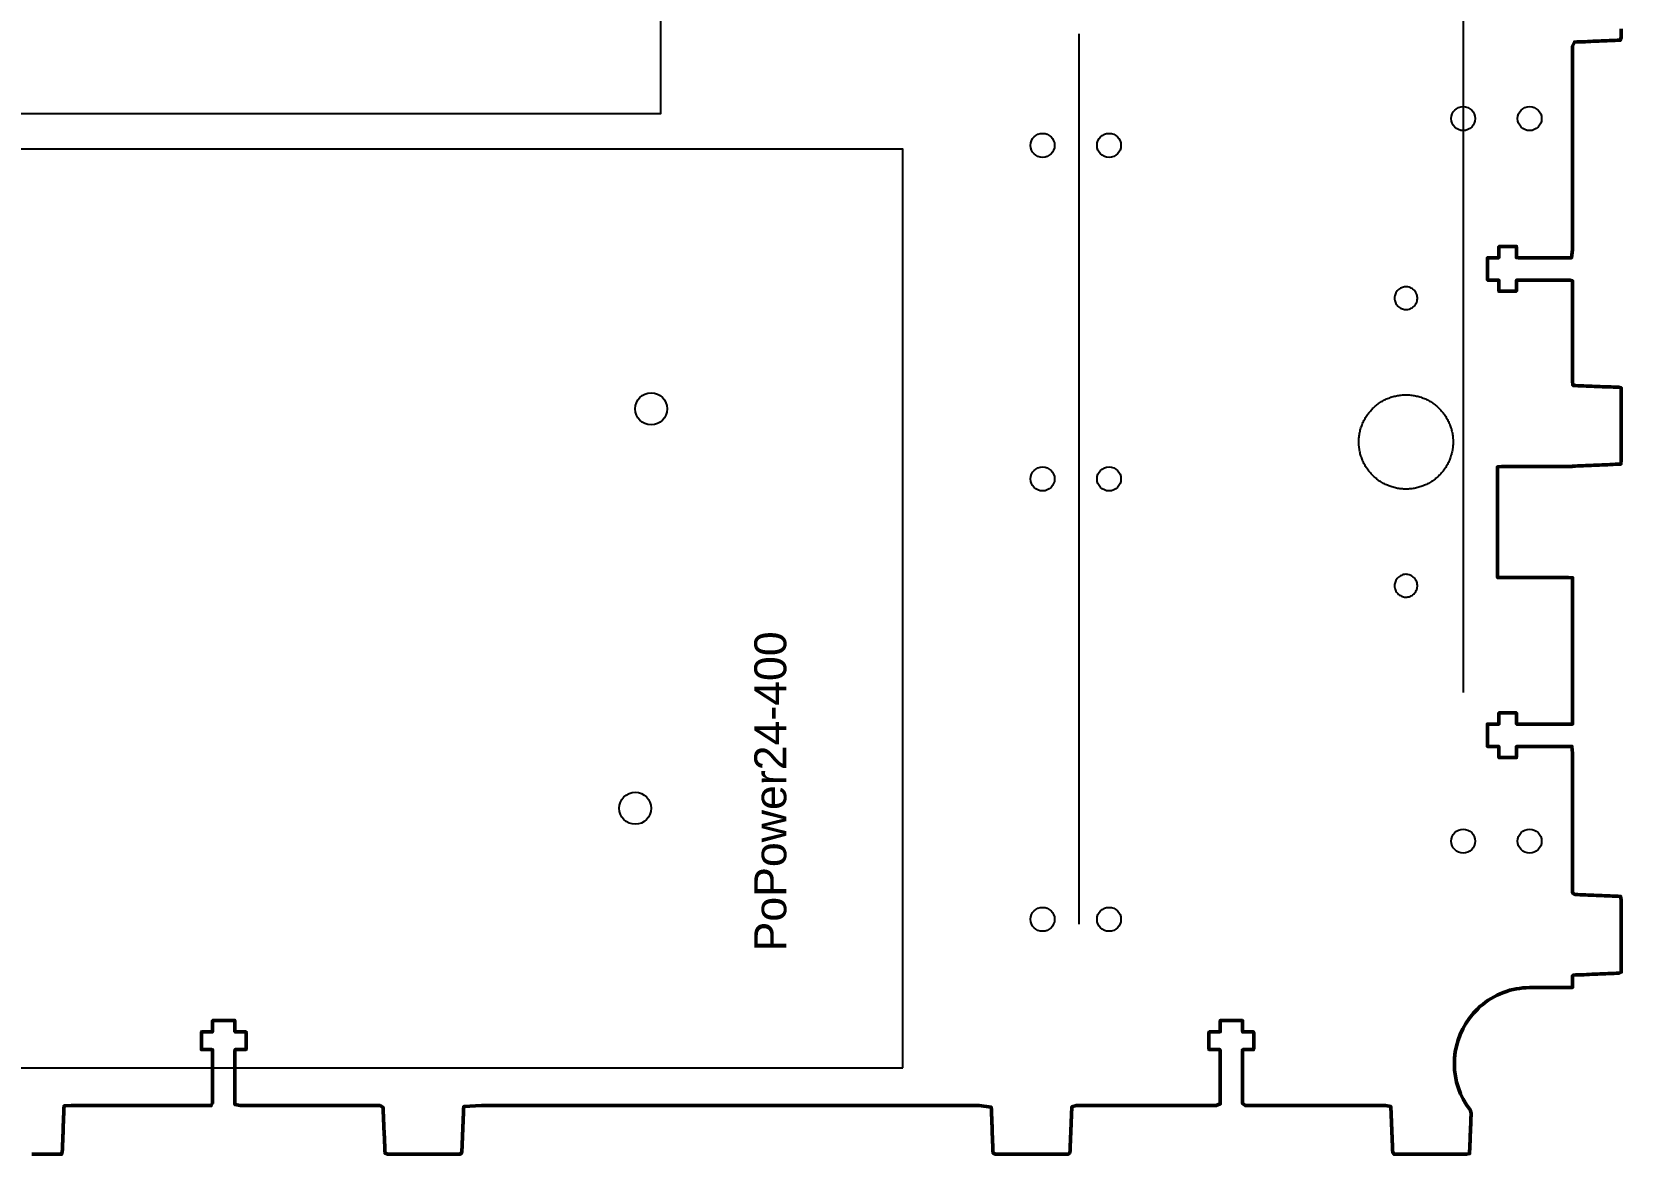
# Model space of a CAD drawing. Header units: millimetres. Extents: x 0 to 713, y 0 to 349.
# Drawn here: x 514.5 to 713.3, y 9.6 to 150.1 of the extents above; entities that cross this region are included whole.
import ezdxf

# ---------------------------------------------------------------- set-up
doc = ezdxf.new("R2010")
doc.units = ezdxf.units.MM
doc.layers.add('graviranje', color=3, linetype='Continuous', lineweight=25)
doc.layers.add('izrez', color=7, linetype='Continuous', lineweight=50)
doc.layers.add('HOLES', color=160, linetype='Continuous')
doc.styles.get("Standard").update_dxf_attribs({"font": 'arial.ttf'})

msp = doc.modelspace()

# ---------------------------------------------------------------- linework, layer by layer
at = {"layer": 'graviranje'}
for p, q in [((693.56, 214.53), (693.56, 67.35)), ((645.46, 149.81), (645.46, 38.37))]:
    msp.add_line(p, q, dxfattribs=at)
for points in [[(433.13, 139.8), (433.13, 237.8), (593.13, 237.8), (593.13, 139.8)], [(623.46, 20.36), (623.46, 135.36), (406.46, 135.36), (406.46, 20.36)]]:
    msp.add_lwpolyline(points, close=True, dxfattribs=at)
at = {"layer": 'HOLES'}
for points in [[(684.98, 116.58), (685, 116.44), (685.04, 116.3), (685.08, 116.17), (685.14, 116.05), (685.21, 115.94), (685.29, 115.83), (685.38, 115.73), (685.48, 115.63), (685.58, 115.55), (685.7, 115.48), (685.82, 115.42), (685.95, 115.37), (686.08, 115.33), (686.22, 115.31), (686.36, 115.3), (686.51, 115.3), (686.65, 115.32), (686.78, 115.35), (686.91, 115.39), (687.04, 115.45), (687.16, 115.51), (687.27, 115.59), (687.37, 115.68), (687.46, 115.77), (687.55, 115.88), (687.62, 115.99), (687.69, 116.11), (687.74, 116.24), (687.78, 116.37), (687.81, 116.51), (687.82, 116.65), (687.82, 116.79), (687.81, 116.93), (687.78, 117.07), (687.74, 117.2), (687.69, 117.33), (687.62, 117.45), (687.55, 117.56), (687.46, 117.67), (687.37, 117.76), (687.27, 117.85), (687.16, 117.93), (687.04, 117.99), (686.91, 118.05), (686.78, 118.09), (686.65, 118.12), (686.51, 118.14), (686.36, 118.15), (686.22, 118.13), (686.08, 118.11), (685.95, 118.07), (685.82, 118.02), (685.7, 117.96), (685.58, 117.89), (685.48, 117.81), (685.38, 117.72), (685.29, 117.62), (685.21, 117.51), (685.14, 117.39), (685.08, 117.27), (685.04, 117.14), (685, 117), (684.98, 116.86), (684.97, 116.72)], [(680.5, 98.72), (680.5, 98.72), (680.5, 98.87), (680.51, 99.02), (680.52, 99.18), (680.53, 99.32), (680.55, 99.47), (680.57, 99.62), (680.59, 99.77), (680.62, 99.91), (680.65, 100.05), (680.68, 100.2), (680.72, 100.34), (680.76, 100.48), (680.81, 100.61), (680.86, 100.75), (680.91, 100.88), (680.96, 101.02), (681.02, 101.15), (681.08, 101.28), (681.14, 101.41), (681.21, 101.53), (681.28, 101.66), (681.35, 101.78), (681.43, 101.9), (681.51, 102.02), (681.59, 102.14), (681.67, 102.25), (681.76, 102.36), (681.85, 102.47), (681.94, 102.58), (682.03, 102.69), (682.13, 102.79), (682.23, 102.89), (682.33, 102.99), (682.43, 103.09), (682.54, 103.18), (682.65, 103.27), (682.76, 103.36), (682.87, 103.45), (682.98, 103.53), (683.1, 103.61), (683.22, 103.69), (683.34, 103.77), (683.46, 103.84), (683.59, 103.91), (683.71, 103.98), (683.84, 104.04), (683.97, 104.1), (684.1, 104.16), (684.24, 104.21), (684.37, 104.26), (684.51, 104.31), (684.64, 104.36), (684.78, 104.4), (684.92, 104.44), (685.07, 104.47), (685.21, 104.5), (685.35, 104.53), (685.5, 104.55), (685.65, 104.57), (685.8, 104.59), (685.95, 104.6), (686.1, 104.61), (686.25, 104.62), (686.4, 104.62), (686.55, 104.62), (686.7, 104.61), (686.85, 104.6), (687, 104.59), (687.15, 104.57), (687.3, 104.55), (687.44, 104.53), (687.59, 104.5), (687.73, 104.47), (687.87, 104.44), (688.01, 104.4), (688.15, 104.36), (688.29, 104.31), (688.43, 104.26), (688.56, 104.21), (688.7, 104.16), (688.83, 104.1), (688.96, 104.04), (689.08, 103.98), (689.21, 103.91), (689.34, 103.84), (689.46, 103.77), (689.58, 103.69), (689.7, 103.61), (689.81, 103.53), (689.93, 103.45), (690.04, 103.36), (690.15, 103.27), (690.26, 103.18), (690.37, 103.09), (690.47, 102.99), (690.57, 102.89), (690.67, 102.79), (690.77, 102.69), (690.86, 102.58), (690.95, 102.47), (691.04, 102.36), (691.13, 102.25), (691.21, 102.14), (691.29, 102.02), (691.37, 101.9), (691.44, 101.78), (691.52, 101.66), (691.59, 101.53), (691.65, 101.41), (691.72, 101.28), (691.78, 101.15), (691.84, 101.02), (691.89, 100.88), (691.94, 100.75), (691.99, 100.61), (692.03, 100.48), (692.08, 100.34), (692.11, 100.2), (692.15, 100.05), (692.18, 99.91), (692.21, 99.77), (692.23, 99.62), (692.25, 99.47), (692.27, 99.32), (692.28, 99.18), (692.29, 99.02), (692.3, 98.87), (692.3, 98.72), (692.3, 98.57), (692.29, 98.42), (692.28, 98.27), (692.27, 98.12), (692.25, 97.97), (692.23, 97.82), (692.21, 97.68), (692.18, 97.53), (692.15, 97.39), (692.11, 97.25), (692.08, 97.11), (692.03, 96.97), (691.99, 96.83), (691.94, 96.69), (691.89, 96.56), (691.84, 96.42), (691.78, 96.29), (691.72, 96.16), (691.65, 96.04), (691.59, 95.91), (691.52, 95.78), (691.44, 95.66), (691.37, 95.54), (691.29, 95.42), (691.21, 95.31), (691.13, 95.19), (691.04, 95.08), (690.95, 94.97), (690.86, 94.86), (690.77, 94.75), (690.67, 94.65), (690.57, 94.55), (690.47, 94.45), (690.37, 94.35), (690.26, 94.26), (690.15, 94.17), (690.04, 94.08), (689.93, 93.99), (689.81, 93.91), (689.7, 93.83), (689.58, 93.75), (689.46, 93.68), (689.34, 93.6), (689.21, 93.53), (689.08, 93.47), (688.96, 93.4), (688.83, 93.34), (688.7, 93.29), (688.56, 93.23), (688.43, 93.18), (688.29, 93.13), (688.15, 93.09), (688.01, 93.05), (687.87, 93.01), (687.73, 92.97), (687.59, 92.94), (687.44, 92.91), (687.3, 92.89), (687.15, 92.87), (687, 92.85), (686.85, 92.84), (686.7, 92.83), (686.55, 92.82), (686.4, 92.82), (686.25, 92.82), (686.1, 92.83), (685.95, 92.84), (685.8, 92.85), (685.65, 92.87), (685.5, 92.89), (685.35, 92.91), (685.21, 92.94), (685.07, 92.97), (684.92, 93.01), (684.78, 93.05), (684.64, 93.09), (684.51, 93.13), (684.37, 93.18), (684.24, 93.23), (684.1, 93.29), (683.97, 93.34), (683.84, 93.4), (683.71, 93.47), (683.59, 93.53), (683.46, 93.6), (683.34, 93.68), (683.22, 93.75), (683.1, 93.83), (682.98, 93.91), (682.87, 93.99), (682.76, 94.08), (682.65, 94.17), (682.54, 94.26), (682.43, 94.35), (682.33, 94.45), (682.23, 94.55), (682.13, 94.65), (682.03, 94.75), (681.94, 94.86), (681.85, 94.97), (681.76, 95.08), (681.67, 95.19), (681.59, 95.31), (681.51, 95.42), (681.43, 95.54), (681.35, 95.66), (681.28, 95.78), (681.21, 95.91), (681.14, 96.04), (681.08, 96.16), (681.02, 96.29), (680.96, 96.42), (680.91, 96.56), (680.86, 96.69), (680.81, 96.83), (680.76, 96.97), (680.72, 97.11), (680.68, 97.25), (680.65, 97.39), (680.62, 97.53), (680.59, 97.68), (680.57, 97.82), (680.55, 97.97), (680.53, 98.12), (680.52, 98.27), (680.51, 98.42), (680.5, 98.57)], [(684.98, 80.58), (685, 80.44), (685.04, 80.3), (685.08, 80.17), (685.14, 80.05), (685.21, 79.93), (685.29, 79.83), (685.38, 79.73), (685.48, 79.63), (685.58, 79.55), (685.7, 79.48), (685.82, 79.42), (685.95, 79.37), (686.08, 79.33), (686.22, 79.31), (686.36, 79.3), (686.51, 79.3), (686.65, 79.32), (686.78, 79.35), (686.91, 79.39), (687.04, 79.45), (687.16, 79.51), (687.27, 79.59), (687.37, 79.68), (687.46, 79.77), (687.55, 79.88), (687.62, 79.99), (687.69, 80.11), (687.74, 80.24), (687.78, 80.37), (687.81, 80.51), (687.82, 80.65), (687.82, 80.79), (687.81, 80.93), (687.78, 81.07), (687.74, 81.2), (687.69, 81.33), (687.62, 81.45), (687.55, 81.56), (687.46, 81.67), (687.37, 81.76), (687.27, 81.85), (687.16, 81.93), (687.04, 81.99), (686.91, 82.05), (686.78, 82.09), (686.65, 82.12), (686.51, 82.14), (686.36, 82.15), (686.22, 82.13), (686.08, 82.11), (685.95, 82.07), (685.82, 82.02), (685.7, 81.96), (685.58, 81.89), (685.48, 81.81), (685.38, 81.72), (685.29, 81.62), (685.21, 81.51), (685.14, 81.39), (685.08, 81.27), (685.04, 81.14), (685, 81), (684.98, 80.86), (684.97, 80.72)]]:
    msp.add_lwpolyline(points, close=True, dxfattribs=at)
for centre, radius in [((693.56, 139.2), 1.5), ((701.87, 139.2), 1.5), ((640.93, 135.85), 1.5), ((649.24, 135.85), 1.5), ((591.96, 102.86), 2), ((640.93, 94.09), 1.5), ((649.24, 94.09), 1.5), ((589.96, 52.86), 2), ((693.56, 48.75), 1.5), ((701.87, 48.75), 1.5), ((640.93, 38.96), 1.5), ((649.24, 38.96), 1.5)]:
    msp.add_circle(centre, radius, dxfattribs=at)
at = {"layer": 'izrez'}
msp.add_lwpolyline([(514.45, 9.55), (514.98, 9.55), (515.51, 9.55), (516.05, 9.55), (516.58, 9.55), (517.11, 9.55), (517.65, 9.55), (518.18, 9.55), (518.26, 9.85), (518.28, 10.18), (518.29, 10.52), (518.3, 10.86), (518.32, 11.2), (518.33, 11.54), (518.34, 11.87), (518.36, 12.21), (518.37, 12.55), (518.39, 12.89), (518.4, 13.23), (518.41, 13.56), (518.43, 13.9), (518.44, 14.24), (518.46, 14.58), (518.47, 14.92), (518.48, 15.25), (518.5, 15.59), (519.38, 15.64), (520.41, 15.64), (521.44, 15.64), (522.47, 15.64), (523.5, 15.64), (524.53, 15.64), (525.56, 15.64), (526.59, 15.64), (527.62, 15.64), (528.65, 15.64), (529.69, 15.64), (530.72, 15.64), (531.75, 15.64), (532.78, 15.64), (533.81, 15.64), (534.84, 15.64), (535.87, 15.64), (536.9, 15.64), (537.07, 15.97), (537.07, 16.36), (537.07, 16.75), (537.07, 17.14), (537.07, 17.53), (537.07, 17.92), (537.07, 18.31), (537.07, 18.7), (537.07, 19.08), (537.07, 19.47), (537.07, 19.86), (537.07, 20.25), (537.07, 20.64), (537.07, 21.03), (537.07, 21.42), (537.07, 21.81), (537.07, 22.2), (537.07, 22.59), (537, 22.66), (536.93, 22.66), (536.85, 22.66), (536.77, 22.66), (536.69, 22.66), (536.62, 22.66), (536.54, 22.66), (536.46, 22.66), (536.38, 22.66), (536.31, 22.66), (536.23, 22.66), (536.15, 22.66), (536.07, 22.66), (535.99, 22.66), (535.92, 22.66), (535.84, 22.66), (535.76, 22.66), (535.68, 22.66), (535.67, 22.76), (535.67, 22.88), (535.67, 23), (535.67, 23.12), (535.67, 23.25), (535.67, 23.37), (535.67, 23.49), (535.67, 23.61), (535.67, 23.74), (535.67, 23.86), (535.67, 23.98), (535.67, 24.1), (535.67, 24.22), (535.67, 24.35), (535.67, 24.47), (535.67, 24.59), (535.67, 24.71), (535.67, 24.83), (535.73, 24.86), (535.81, 24.86), (535.89, 24.86), (535.96, 24.86), (536.04, 24.86), (536.12, 24.86), (536.2, 24.86), (536.27, 24.86), (536.35, 24.86), (536.43, 24.86), (536.51, 24.86), (536.58, 24.86), (536.66, 24.86), (536.74, 24.86), (536.82, 24.86), (536.9, 24.86), (536.97, 24.86), (537.05, 24.86), (537.07, 24.92), (537.07, 25), (537.07, 25.08), (537.07, 25.16), (537.07, 25.24), (537.07, 25.32), (537.07, 25.4), (537.07, 25.48), (537.07, 25.56), (537.07, 25.64), (537.07, 25.72), (537.07, 25.8), (537.07, 25.88), (537.07, 25.96), (537.07, 26.04), (537.07, 26.12), (537.07, 26.2), (537.07, 26.28), (537.19, 26.3), (537.34, 26.3), (537.5, 26.3), (537.65, 26.3), (537.81, 26.3), (537.96, 26.3), (538.12, 26.3), (538.27, 26.3), (538.43, 26.3), (538.59, 26.3), (538.74, 26.3), (538.9, 26.3), (539.05, 26.3), (539.21, 26.3), (539.36, 26.3), (539.52, 26.3), (539.67, 26.3), (539.83, 26.3), (539.87, 26.24), (539.87, 26.16), (539.87, 26.08), (539.87, 26), (539.87, 25.92), (539.87, 25.84), (539.87, 25.76), (539.87, 25.68), (539.87, 25.6), (539.87, 25.52), (539.87, 25.44), (539.87, 25.36), (539.87, 25.28), (539.87, 25.2), (539.87, 25.12), (539.87, 25.04), (539.87, 24.96), (539.87, 24.88), (539.93, 24.86), (540, 24.86), (540.08, 24.86), (540.16, 24.86), (540.24, 24.86), (540.31, 24.86), (540.39, 24.86), (540.47, 24.86), (540.55, 24.86), (540.63, 24.86), (540.7, 24.86), (540.78, 24.86), (540.86, 24.86), (540.94, 24.86), (541.01, 24.86), (541.09, 24.86), (541.17, 24.86), (541.25, 24.86), (541.27, 24.77), (541.27, 24.65), (541.27, 24.53), (541.27, 24.41), (541.27, 24.28), (541.27, 24.16), (541.27, 24.04), (541.27, 23.92), (541.27, 23.8), (541.27, 23.67), (541.27, 23.55), (541.27, 23.43), (541.27, 23.31), (541.27, 23.19), (541.27, 23.06), (541.27, 22.94), (541.27, 22.82), (541.27, 22.7), (541.22, 22.66), (541.14, 22.66), (541.06, 22.66), (540.98, 22.66), (540.9, 22.66), (540.83, 22.66), (540.75, 22.66), (540.67, 22.66), (540.59, 22.66), (540.52, 22.66), (540.44, 22.66), (540.36, 22.66), (540.28, 22.66), (540.2, 22.66), (540.13, 22.66), (540.05, 22.66), (539.97, 22.66), (539.89, 22.66), (539.87, 22.39), (539.87, 22.01), (539.87, 21.62), (539.87, 21.23), (539.87, 20.84), (539.87, 20.45), (539.87, 20.06), (539.87, 19.67), (539.87, 19.28), (539.87, 18.89), (539.87, 18.5), (539.87, 18.11), (539.87, 17.72), (539.87, 17.33), (539.87, 16.94), (539.87, 16.55), (539.87, 16.16), (539.87, 15.77), (540.55, 15.64), (541.58, 15.64), (542.61, 15.64), (543.64, 15.64), (544.67, 15.64), (545.7, 15.64), (546.73, 15.64), (547.76, 15.64), (548.78, 15.64), (549.81, 15.64), (550.84, 15.64), (551.87, 15.64), (552.9, 15.64), (553.93, 15.64), (554.96, 15.64), (555.99, 15.64), (557.01, 15.64), (558.04, 15.64), (558.41, 15.42), (558.43, 15.08), (558.44, 14.75), (558.45, 14.41), (558.47, 14.07), (558.48, 13.73), (558.5, 13.39), (558.51, 13.06), (558.52, 12.72), (558.54, 12.38), (558.55, 12.04), (558.57, 11.7), (558.58, 11.37), (558.59, 11.03), (558.61, 10.69), (558.62, 10.35), (558.63, 10.01), (558.65, 9.68), (558.99, 9.55), (559.52, 9.55), (560.06, 9.55), (560.59, 9.55), (561.12, 9.55), (561.66, 9.55), (562.19, 9.55), (562.72, 9.55), (563.25, 9.55), (563.79, 9.55), (564.32, 9.55), (564.85, 9.55), (565.39, 9.55), (565.92, 9.55), (566.45, 9.55), (566.98, 9.55), (567.52, 9.55), (568.05, 9.55), (568.26, 9.76), (568.27, 10.1), (568.29, 10.44), (568.3, 10.78), (568.32, 11.11), (568.33, 11.45), (568.34, 11.79), (568.36, 12.13), (568.37, 12.47), (568.39, 12.8), (568.4, 13.14), (568.41, 13.48), (568.43, 13.82), (568.44, 14.16), (568.46, 14.49), (568.47, 14.83), (568.48, 15.17), (568.5, 15.51), (570.71, 15.64), (574.37, 15.64), (578.04, 15.64), (581.7, 15.64), (585.36, 15.64), (589.03, 15.64), (592.69, 15.64), (596.35, 15.64), (600.02, 15.64), (603.68, 15.64), (607.34, 15.64), (611, 15.64), (614.67, 15.64), (618.33, 15.64), (621.99, 15.64), (625.66, 15.64), (629.32, 15.64), (632.98, 15.64), (634.5, 15.44), (634.52, 15.11), (634.53, 14.77), (634.54, 14.43), (634.56, 14.09), (634.57, 13.75), (634.58, 13.42), (634.6, 13.08), (634.61, 12.74), (634.63, 12.4), (634.64, 12.06), (634.65, 11.73), (634.67, 11.39), (634.68, 11.05), (634.7, 10.71), (634.71, 10.37), (634.72, 10.03), (634.74, 9.7), (635.05, 9.55), (635.58, 9.55), (636.11, 9.55), (636.65, 9.55), (637.18, 9.55), (637.71, 9.55), (638.25, 9.55), (638.78, 9.55), (639.31, 9.55), (639.84, 9.55), (640.38, 9.55), (640.91, 9.55), (641.44, 9.55), (641.98, 9.55), (642.51, 9.55), (643.04, 9.55), (643.57, 9.55), (644.11, 9.55), (644.35, 9.74), (644.37, 10.08), (644.38, 10.42), (644.39, 10.75), (644.41, 11.09), (644.42, 11.43), (644.43, 11.77), (644.45, 12.11), (644.46, 12.44), (644.48, 12.78), (644.49, 13.12), (644.5, 13.46), (644.52, 13.8), (644.53, 14.14), (644.55, 14.47), (644.56, 14.81), (644.57, 15.15), (644.59, 15.49), (645.15, 15.64), (646.18, 15.64), (647.21, 15.64), (648.24, 15.64), (649.27, 15.64), (650.3, 15.64), (651.33, 15.64), (652.36, 15.64), (653.39, 15.64), (654.42, 15.64), (655.45, 15.64), (656.48, 15.64), (657.51, 15.64), (658.54, 15.64), (659.57, 15.64), (660.6, 15.64), (661.63, 15.64), (662.66, 15.64), (663.15, 15.85), (663.15, 16.24), (663.15, 16.63), (663.15, 17.02), (663.15, 17.41), (663.15, 17.79), (663.15, 18.18), (663.15, 18.57), (663.15, 18.96), (663.15, 19.35), (663.15, 19.74), (663.15, 20.13), (663.15, 20.52), (663.15, 20.91), (663.15, 21.3), (663.15, 21.69), (663.15, 22.08), (663.15, 22.47), (663.11, 22.66), (663.03, 22.66), (662.95, 22.66), (662.87, 22.66), (662.79, 22.66), (662.72, 22.66), (662.64, 22.66), (662.56, 22.66), (662.48, 22.66), (662.41, 22.66), (662.33, 22.66), (662.25, 22.66), (662.17, 22.66), (662.1, 22.66), (662.02, 22.66), (661.94, 22.66), (661.86, 22.66), (661.79, 22.66), (661.75, 22.72), (661.75, 22.84), (661.75, 22.96), (661.75, 23.09), (661.75, 23.21), (661.75, 23.33), (661.75, 23.45), (661.75, 23.58), (661.75, 23.7), (661.75, 23.82), (661.75, 23.94), (661.75, 24.06), (661.75, 24.19), (661.75, 24.31), (661.75, 24.43), (661.75, 24.55), (661.75, 24.67), (661.75, 24.8), (661.78, 24.86), (661.86, 24.86), (661.94, 24.86), (662.02, 24.86), (662.09, 24.86), (662.17, 24.86), (662.25, 24.86), (662.33, 24.86), (662.4, 24.86), (662.48, 24.86), (662.56, 24.86), (662.64, 24.86), (662.72, 24.86), (662.79, 24.86), (662.87, 24.86), (662.95, 24.86), (663.03, 24.86), (663.1, 24.86), (663.15, 24.9), (663.15, 24.98), (663.15, 25.06), (663.15, 25.14), (663.15, 25.22), (663.15, 25.3), (663.15, 25.38), (663.15, 25.46), (663.15, 25.54), (663.15, 25.62), (663.15, 25.7), (663.15, 25.78), (663.15, 25.86), (663.15, 25.94), (663.15, 26.02), (663.15, 26.1), (663.15, 26.18), (663.15, 26.26), (663.21, 26.3), (663.37, 26.3), (663.53, 26.3), (663.68, 26.3), (663.84, 26.3), (663.99, 26.3), (664.15, 26.3), (664.3, 26.3), (664.46, 26.3), (664.61, 26.3), (664.77, 26.3), (664.92, 26.3), (665.08, 26.3), (665.24, 26.3), (665.39, 26.3), (665.55, 26.3), (665.7, 26.3), (665.86, 26.3), (665.95, 26.27), (665.95, 26.19), (665.95, 26.11), (665.95, 26.03), (665.95, 25.95), (665.95, 25.87), (665.95, 25.79), (665.95, 25.71), (665.95, 25.63), (665.95, 25.55), (665.95, 25.47), (665.95, 25.39), (665.95, 25.31), (665.95, 25.23), (665.95, 25.15), (665.95, 25.07), (665.95, 24.99), (665.95, 24.91), (665.98, 24.86), (666.06, 24.86), (666.13, 24.86), (666.21, 24.86), (666.29, 24.86), (666.37, 24.86), (666.44, 24.86), (666.52, 24.86), (666.6, 24.86), (666.68, 24.86), (666.76, 24.86), (666.83, 24.86), (666.91, 24.86), (666.99, 24.86), (667.07, 24.86), (667.14, 24.86), (667.22, 24.86), (667.3, 24.86), (667.35, 24.81), (667.35, 24.69), (667.35, 24.57), (667.35, 24.44), (667.35, 24.32), (667.35, 24.2), (667.35, 24.08), (667.35, 23.96), (667.35, 23.83), (667.35, 23.71), (667.35, 23.59), (667.35, 23.47), (667.35, 23.35), (667.35, 23.22), (667.35, 23.1), (667.35, 22.98), (667.35, 22.86), (667.35, 22.74), (667.32, 22.66), (667.24, 22.66), (667.16, 22.66), (667.08, 22.66), (667.01, 22.66), (666.93, 22.66), (666.85, 22.66), (666.77, 22.66), (666.69, 22.66), (666.62, 22.66), (666.54, 22.66), (666.46, 22.66), (666.38, 22.66), (666.31, 22.66), (666.23, 22.66), (666.15, 22.66), (666.07, 22.66), (665.99, 22.66), (665.95, 22.52), (665.95, 22.13), (665.95, 21.74), (665.95, 21.35), (665.95, 20.96), (665.95, 20.57), (665.95, 20.18), (665.95, 19.79), (665.95, 19.4), (665.95, 19.01), (665.95, 18.62), (665.95, 18.23), (665.95, 17.84), (665.95, 17.45), (665.95, 17.06), (665.95, 16.67), (665.95, 16.28), (665.95, 15.89), (666.31, 15.64), (667.34, 15.64), (668.37, 15.64), (669.4, 15.64), (670.43, 15.64), (671.46, 15.64), (672.49, 15.64), (673.52, 15.64), (674.55, 15.64), (675.58, 15.64), (676.61, 15.64), (677.64, 15.64), (678.67, 15.64), (679.7, 15.64), (680.73, 15.64), (681.76, 15.64), (682.79, 15.64), (683.82, 15.64), (684.5, 15.53), (684.52, 15.19), (684.53, 14.85), (684.54, 14.51), (684.56, 14.18), (684.57, 13.84), (684.59, 13.5), (684.6, 13.16), (684.61, 12.82), (684.63, 12.49), (684.64, 12.15), (684.66, 11.81), (684.67, 11.47), (684.68, 11.13), (684.7, 10.8), (684.71, 10.46), (684.72, 10.12), (684.74, 9.78), (684.92, 9.55), (685.45, 9.55), (685.99, 9.55), (686.52, 9.55), (687.05, 9.55), (687.58, 9.55), (688.12, 9.55), (688.65, 9.55), (689.18, 9.55), (689.72, 9.55), (690.25, 9.55), (690.78, 9.55), (691.31, 9.55), (691.85, 9.55), (692.38, 9.55), (692.91, 9.55), (693.45, 9.55), (693.98, 9.55), (694.35, 9.64), (694.36, 9.94), (694.38, 10.24), (694.39, 10.54), (694.4, 10.84), (694.41, 11.13), (694.42, 11.43), (694.44, 11.73), (694.45, 12.03), (694.46, 12.33), (694.47, 12.62), (694.49, 12.92), (694.5, 13.22), (694.51, 13.52), (694.52, 13.82), (694.53, 14.11), (694.55, 14.41), (694.56, 14.71), (694.42, 15.1), (693.97, 15.75), (693.57, 16.43), (693.23, 17.12), (692.96, 17.84), (692.74, 18.58), (692.59, 19.32), (692.49, 20.08), (692.46, 20.83), (692.48, 21.59), (692.56, 22.35), (692.71, 23.1), (692.91, 23.83), (693.18, 24.55), (693.5, 25.26), (693.89, 25.93), (694.34, 26.59), (694.84, 27.21), (695.33, 27.72), (695.66, 28.03), (696, 28.31), (696.34, 28.58), (696.7, 28.83), (697.06, 29.06), (697.44, 29.27), (697.82, 29.47), (698.2, 29.65), (698.59, 29.8), (698.99, 29.94), (699.39, 30.07), (699.8, 30.17), (700.21, 30.26), (700.62, 30.32), (701.04, 30.37), (701.45, 30.4), (701.87, 30.42), (702.25, 30.42), (702.53, 30.42), (702.81, 30.42), (703.09, 30.42), (703.37, 30.42), (703.65, 30.42), (703.94, 30.42), (704.22, 30.42), (704.5, 30.42), (704.78, 30.42), (705.06, 30.42), (705.34, 30.42), (705.62, 30.42), (705.9, 30.42), (706.18, 30.42), (706.46, 30.42), (706.75, 30.42), (707.03, 30.42), (707.24, 30.44), (707.24, 30.52), (707.24, 30.61), (707.24, 30.7), (707.24, 30.78), (707.24, 30.87), (707.24, 30.96), (707.24, 31.04), (707.24, 31.13), (707.24, 31.22), (707.24, 31.3), (707.24, 31.39), (707.24, 31.48), (707.24, 31.56), (707.24, 31.65), (707.24, 31.74), (707.24, 31.82), (707.24, 31.91), (707.32, 31.98), (707.65, 31.99), (707.99, 32.01), (708.33, 32.02), (708.67, 32.03), (709.01, 32.05), (709.34, 32.06), (709.68, 32.08), (710.02, 32.09), (710.36, 32.1), (710.7, 32.12), (711.03, 32.13), (711.37, 32.15), (711.71, 32.16), (712.05, 32.17), (712.39, 32.19), (712.73, 32.2), (713.06, 32.22), (713.33, 32.34), (713.33, 32.87), (713.33, 33.41), (713.33, 33.94), (713.33, 34.47), (713.33, 35), (713.33, 35.54), (713.33, 36.07), (713.33, 36.6), (713.33, 37.14), (713.33, 37.67), (713.33, 38.2), (713.33, 38.73), (713.33, 39.27), (713.33, 39.8), (713.33, 40.33), (713.33, 40.87), (713.33, 41.4), (713.26, 41.83), (712.92, 41.84), (712.59, 41.86), (712.25, 41.87), (711.91, 41.88), (711.57, 41.9), (711.23, 41.91), (710.9, 41.93), (710.56, 41.94), (710.22, 41.95), (709.88, 41.97), (709.54, 41.98), (709.21, 42), (708.87, 42.01), (708.53, 42.02), (708.19, 42.04), (707.85, 42.05), (707.51, 42.07), (707.24, 42.26), (707.24, 43.29), (707.24, 44.32), (707.24, 45.35), (707.24, 46.38), (707.24, 47.4), (707.24, 48.43), (707.24, 49.46), (707.24, 50.49), (707.24, 51.52), (707.24, 52.54), (707.24, 53.57), (707.24, 54.6), (707.24, 55.63), (707.24, 56.66), (707.24, 57.68), (707.24, 58.71), (707.24, 59.74), (707.17, 60.6), (706.78, 60.6), (706.39, 60.6), (706, 60.6), (705.62, 60.6), (705.23, 60.6), (704.84, 60.6), (704.45, 60.6), (704.06, 60.6), (703.67, 60.6), (703.28, 60.6), (702.89, 60.6), (702.5, 60.6), (702.11, 60.6), (701.72, 60.6), (701.33, 60.6), (700.94, 60.6), (700.55, 60.6), (700.22, 60.58), (700.22, 60.51), (700.22, 60.43), (700.22, 60.35), (700.22, 60.27), (700.22, 60.2), (700.22, 60.12), (700.22, 60.04), (700.22, 59.96), (700.22, 59.89), (700.22, 59.81), (700.22, 59.73), (700.22, 59.65), (700.22, 59.58), (700.22, 59.5), (700.22, 59.42), (700.22, 59.34), (700.22, 59.26), (700.2, 59.2), (700.08, 59.2), (699.96, 59.2), (699.84, 59.2), (699.72, 59.2), (699.59, 59.2), (699.47, 59.2), (699.35, 59.2), (699.23, 59.2), (699.11, 59.2), (698.98, 59.2), (698.86, 59.2), (698.74, 59.2), (698.62, 59.2), (698.5, 59.2), (698.37, 59.2), (698.25, 59.2), (698.13, 59.2), (698.02, 59.21), (698.02, 59.28), (698.02, 59.36), (698.02, 59.44), (698.02, 59.52), (698.02, 59.6), (698.02, 59.67), (698.02, 59.75), (698.02, 59.83), (698.02, 59.91), (698.02, 59.98), (698.02, 60.06), (698.02, 60.14), (698.02, 60.22), (698.02, 60.29), (698.02, 60.37), (698.02, 60.45), (698.02, 60.53), (698.01, 60.6), (697.93, 60.6), (697.85, 60.6), (697.77, 60.6), (697.69, 60.6), (697.61, 60.6), (697.53, 60.6), (697.45, 60.6), (697.37, 60.6), (697.29, 60.6), (697.21, 60.6), (697.13, 60.6), (697.05, 60.6), (696.97, 60.6), (696.89, 60.6), (696.81, 60.6), (696.73, 60.6), (696.65, 60.6), (696.58, 60.61), (696.58, 60.77), (696.58, 60.92), (696.58, 61.08), (696.58, 61.23), (696.58, 61.39), (696.58, 61.54), (696.58, 61.7), (696.58, 61.85), (696.58, 62.01), (696.58, 62.17), (696.58, 62.32), (696.58, 62.48), (696.58, 62.63), (696.58, 62.79), (696.58, 62.94), (696.58, 63.1), (696.58, 63.25), (696.58, 63.4), (696.66, 63.4), (696.74, 63.4), (696.82, 63.4), (696.9, 63.4), (696.98, 63.4), (697.06, 63.4), (697.15, 63.4), (697.23, 63.4), (697.31, 63.4), (697.39, 63.4), (697.47, 63.4), (697.55, 63.4), (697.63, 63.4), (697.71, 63.4), (697.79, 63.4), (697.87, 63.4), (697.95, 63.4), (698.02, 63.4), (698.02, 63.48), (698.02, 63.56), (698.02, 63.64), (698.02, 63.71), (698.02, 63.79), (698.02, 63.87), (698.02, 63.95), (698.02, 64.02), (698.02, 64.1), (698.02, 64.18), (698.02, 64.26), (698.02, 64.33), (698.02, 64.41), (698.02, 64.49), (698.02, 64.57), (698.02, 64.65), (698.02, 64.72), (698.03, 64.8), (698.15, 64.8), (698.27, 64.8), (698.39, 64.8), (698.52, 64.8), (698.64, 64.8), (698.76, 64.8), (698.88, 64.8), (699, 64.8), (699.13, 64.8), (699.25, 64.8), (699.37, 64.8), (699.49, 64.8), (699.61, 64.8), (699.74, 64.8), (699.86, 64.8), (699.98, 64.8), (700.1, 64.8), (700.22, 64.8), (700.22, 64.72), (700.22, 64.64), (700.22, 64.56), (700.22, 64.48), (700.22, 64.41), (700.22, 64.33), (700.22, 64.25), (700.22, 64.17), (700.22, 64.1), (700.22, 64.02), (700.22, 63.94), (700.22, 63.86), (700.22, 63.79), (700.22, 63.71), (700.22, 63.63), (700.22, 63.55), (700.22, 63.47), (700.23, 63.4), (700.62, 63.4), (701.01, 63.4), (701.39, 63.4), (701.78, 63.4), (702.17, 63.4), (702.56, 63.4), (702.95, 63.4), (703.34, 63.4), (703.73, 63.4), (704.12, 63.4), (704.51, 63.4), (704.9, 63.4), (705.29, 63.4), (705.68, 63.4), (706.07, 63.4), (706.46, 63.4), (706.85, 63.4), (707.24, 63.4), (707.24, 64.41), (707.24, 65.43), (707.24, 66.45), (707.24, 67.47), (707.24, 68.49), (707.24, 69.5), (707.24, 70.52), (707.24, 71.54), (707.24, 72.56), (707.24, 73.58), (707.24, 74.6), (707.24, 75.61), (707.24, 76.63), (707.24, 77.65), (707.24, 78.67), (707.24, 79.69), (707.24, 80.71), (707.24, 81.72), (706.73, 81.74), (706.21, 81.74), (705.68, 81.74), (705.16, 81.74), (704.64, 81.74), (704.12, 81.74), (703.6, 81.74), (703.08, 81.74), (702.56, 81.74), (702.04, 81.74), (701.51, 81.74), (700.99, 81.74), (700.47, 81.74), (699.95, 81.74), (699.43, 81.74), (698.91, 81.74), (698.39, 81.74), (697.86, 81.74), (697.85, 82.49), (697.85, 83.26), (697.85, 84.03), (697.85, 84.8), (697.85, 85.57), (697.85, 86.35), (697.85, 87.12), (697.85, 87.89), (697.85, 88.66), (697.85, 89.43), (697.85, 90.2), (697.85, 90.97), (697.85, 91.75), (697.85, 92.52), (697.85, 93.29), (697.85, 94.06), (697.85, 94.83), (697.85, 95.6), (698.34, 95.64), (698.86, 95.64), (699.38, 95.64), (699.91, 95.64), (700.43, 95.64), (700.95, 95.64), (701.47, 95.64), (701.99, 95.64), (702.51, 95.64), (703.03, 95.64), (703.55, 95.64), (704.08, 95.64), (704.6, 95.64), (705.12, 95.64), (705.64, 95.64), (706.16, 95.64), (706.68, 95.64), (707.2, 95.64), (707.24, 95.65), (707.24, 95.65), (707.24, 95.65), (707.24, 95.65), (707.24, 95.66), (707.24, 95.66), (707.24, 95.66), (707.24, 95.67), (707.24, 95.67), (707.24, 95.67), (707.24, 95.67), (707.24, 95.68), (707.24, 95.68), (707.24, 95.68), (707.24, 95.69), (707.24, 95.69), (707.24, 95.69), (707.24, 95.69), (707.55, 95.71), (707.89, 95.72), (708.23, 95.73), (708.56, 95.75), (708.9, 95.76), (709.24, 95.78), (709.58, 95.79), (709.92, 95.8), (710.25, 95.82), (710.59, 95.83), (710.93, 95.85), (711.27, 95.86), (711.61, 95.87), (711.94, 95.89), (712.28, 95.9), (712.62, 95.92), (712.96, 95.93), (713.3, 95.94), (713.33, 96.43), (713.33, 96.96), (713.33, 97.49), (713.33, 98.02), (713.33, 98.56), (713.33, 99.09), (713.33, 99.62), (713.33, 100.16), (713.33, 100.69), (713.33, 101.22), (713.33, 101.75), (713.33, 102.29), (713.33, 102.82), (713.33, 103.35), (713.33, 103.88), (713.33, 104.42), (713.33, 104.95), (713.33, 105.48), (713.03, 105.56), (712.69, 105.57), (712.35, 105.58), (712.01, 105.6), (711.68, 105.61), (711.34, 105.63), (711, 105.64), (710.66, 105.65), (710.32, 105.67), (709.99, 105.68), (709.65, 105.69), (709.31, 105.71), (708.97, 105.72), (708.63, 105.74), (708.3, 105.75), (707.96, 105.76), (707.62, 105.78), (707.28, 105.79), (707.24, 106.43), (707.24, 107.16), (707.24, 107.9), (707.24, 108.63), (707.24, 109.36), (707.24, 110.09), (707.24, 110.83), (707.24, 111.56), (707.24, 112.29), (707.24, 113.02), (707.24, 113.76), (707.24, 114.49), (707.24, 115.22), (707.24, 115.95), (707.24, 116.68), (707.24, 117.42), (707.24, 118.15), (707.24, 118.88), (706.91, 118.99), (706.52, 118.99), (706.13, 118.99), (705.74, 118.99), (705.35, 118.99), (704.96, 118.99), (704.57, 118.99), (704.18, 118.99), (703.79, 118.99), (703.4, 118.99), (703.01, 118.99), (702.62, 118.99), (702.23, 118.99), (701.84, 118.99), (701.45, 118.99), (701.06, 118.99), (700.67, 118.99), (700.28, 118.99), (700.22, 118.92), (700.22, 118.84), (700.22, 118.77), (700.22, 118.69), (700.22, 118.61), (700.22, 118.53), (700.22, 118.46), (700.22, 118.38), (700.22, 118.3), (700.22, 118.22), (700.22, 118.15), (700.22, 118.07), (700.22, 117.99), (700.22, 117.91), (700.22, 117.83), (700.22, 117.76), (700.22, 117.68), (700.22, 117.6), (700.12, 117.59), (700, 117.59), (699.88, 117.59), (699.75, 117.59), (699.63, 117.59), (699.51, 117.59), (699.39, 117.59), (699.27, 117.59), (699.14, 117.59), (699.02, 117.59), (698.9, 117.59), (698.78, 117.59), (698.66, 117.59), (698.53, 117.59), (698.41, 117.59), (698.29, 117.59), (698.17, 117.59), (698.04, 117.59), (698.02, 117.65), (698.02, 117.73), (698.02, 117.81), (698.02, 117.88), (698.02, 117.96), (698.02, 118.04), (698.02, 118.12), (698.02, 118.19), (698.02, 118.27), (698.02, 118.35), (698.02, 118.43), (698.02, 118.51), (698.02, 118.58), (698.02, 118.66), (698.02, 118.74), (698.02, 118.82), (698.02, 118.89), (698.02, 118.97), (697.96, 118.99), (697.88, 118.99), (697.8, 118.99), (697.72, 118.99), (697.64, 118.99), (697.56, 118.99), (697.48, 118.99), (697.4, 118.99), (697.32, 118.99), (697.24, 118.99), (697.16, 118.99), (697.08, 118.99), (697, 118.99), (696.92, 118.99), (696.84, 118.99), (696.76, 118.99), (696.68, 118.99), (696.6, 118.99), (696.58, 119.11), (696.58, 119.26), (696.58, 119.42), (696.58, 119.57), (696.58, 119.73), (696.58, 119.89), (696.58, 120.04), (696.58, 120.2), (696.58, 120.35), (696.58, 120.51), (696.58, 120.66), (696.58, 120.82), (696.58, 120.97), (696.58, 121.13), (696.58, 121.28), (696.58, 121.44), (696.58, 121.6), (696.58, 121.75), (696.64, 121.79), (696.72, 121.79), (696.8, 121.79), (696.88, 121.79), (696.96, 121.79), (697.04, 121.79), (697.12, 121.79), (697.2, 121.79), (697.28, 121.79), (697.36, 121.79), (697.44, 121.79), (697.52, 121.79), (697.6, 121.79), (697.68, 121.79), (697.76, 121.79), (697.84, 121.79), (697.92, 121.79), (698, 121.79), (698.02, 121.85), (698.02, 121.92), (698.02, 122), (698.02, 122.08), (698.02, 122.16), (698.02, 122.23), (698.02, 122.31), (698.02, 122.39), (698.02, 122.47), (698.02, 122.55), (698.02, 122.62), (698.02, 122.7), (698.02, 122.78), (698.02, 122.86), (698.02, 122.93), (698.02, 123.01), (698.02, 123.09), (698.02, 123.17), (698.11, 123.19), (698.23, 123.19), (698.36, 123.19), (698.48, 123.19), (698.6, 123.19), (698.72, 123.19), (698.84, 123.19), (698.97, 123.19), (699.09, 123.19), (699.21, 123.19), (699.33, 123.19), (699.45, 123.19), (699.58, 123.19), (699.7, 123.19), (699.82, 123.19), (699.94, 123.19), (700.06, 123.19), (700.19, 123.19), (700.22, 123.13), (700.22, 123.05), (700.22, 122.98), (700.22, 122.9), (700.22, 122.82), (700.22, 122.74), (700.22, 122.67), (700.22, 122.59), (700.22, 122.51), (700.22, 122.43), (700.22, 122.36), (700.22, 122.28), (700.22, 122.2), (700.22, 122.12), (700.22, 122.04), (700.22, 121.97), (700.22, 121.89), (700.22, 121.81), (700.49, 121.79), (700.88, 121.79), (701.27, 121.79), (701.66, 121.79), (702.05, 121.79), (702.44, 121.79), (702.83, 121.79), (703.22, 121.79), (703.61, 121.79), (704, 121.79), (704.39, 121.79), (704.78, 121.79), (705.17, 121.79), (705.56, 121.79), (705.95, 121.79), (706.34, 121.79), (706.73, 121.79), (707.12, 121.79), (707.24, 122.81), (707.24, 124.31), (707.24, 125.81), (707.24, 127.31), (707.24, 128.8), (707.24, 130.3), (707.24, 131.8), (707.24, 133.3), (707.24, 134.79), (707.24, 136.29), (707.24, 137.79), (707.24, 139.29), (707.24, 140.79), (707.24, 142.28), (707.24, 143.78), (707.24, 145.28), (707.24, 146.78), (707.24, 148.27), (707.47, 148.78), (707.8, 148.79), (708.14, 148.81), (708.48, 148.82), (708.82, 148.83), (709.16, 148.85), (709.49, 148.86), (709.83, 148.88), (710.17, 148.89), (710.51, 148.9), (710.85, 148.92), (711.18, 148.93), (711.52, 148.94), (711.86, 148.96), (712.2, 148.97), (712.54, 148.99), (712.87, 149), (713.21, 149.01), (713.33, 149.37), (713.33, 149.9), (713.33, 150.43)], dxfattribs=at)

# ---------------------------------------------------------------- texts
at = {"layer": 'graviranje'}
msp.add_text('PoPower24-400', height=4, rotation=90, dxfattribs=at).set_placement((608.86, 34.94))

doc.saveas('drawing.dxf')
